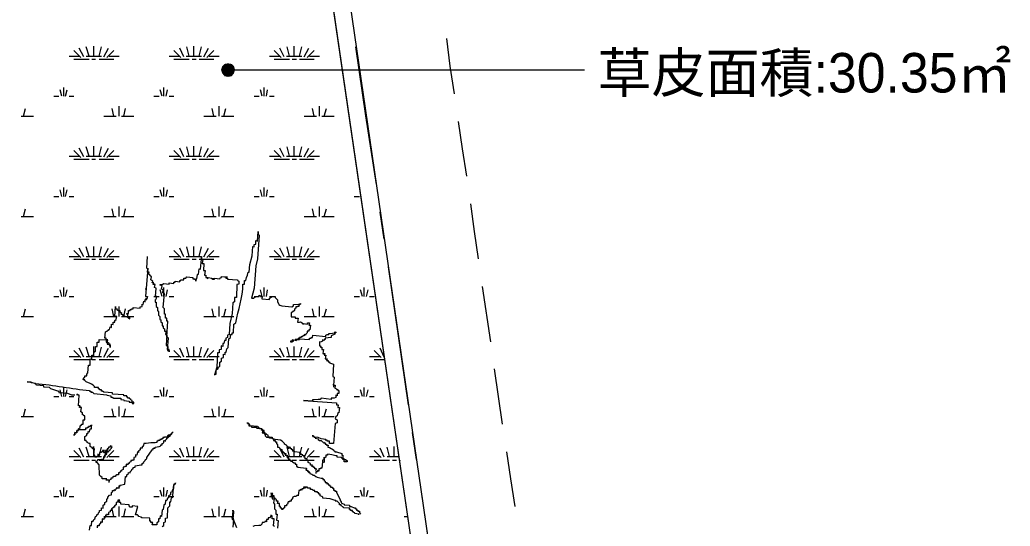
# Model space of a CAD drawing. Header units: millimetres. Extents: x -15161 to 10473752, y -72817 to 33960.
# Drawn here: x 1970 to 2682, y 486 to 850 of the extents above; entities that cross this region are included whole.
import ezdxf

# ---------------------------------------------------------------- set-up
doc = ezdxf.new("R2010")
doc.units = ezdxf.units.MM
for name, color, linetype in [('PDF_單色填滿', 7, 'Continuous'), ('PDF_幾何圖形', 7, 'Continuous'), ('PDF_文字', 7, 'Continuous')]:
    doc.layers.add(name, color=color, linetype=linetype)
doc.styles.add('PDF PMingLiU', font='PMingLiU.ttf')

# ---------------------------------------------------------------- blocks, each defined once
blk = doc.blocks.new('建築底圖')
at = {"layer": 'PDF_單色填滿', "lineweight": 9}
for points in [[(2117.03, 818.7), (2115.34, 817.01), (2119.57, 814.46)], [(2119.57, 819.12), (2117.03, 818.7), (2119.57, 814.46)], [(2122.11, 818.7), (2119.57, 819.12), (2119.57, 814.46)], [(2123.81, 817.01), (2122.11, 818.7), (2119.57, 814.46)], [(2115.34, 817.01), (2114.49, 814.46), (2119.57, 814.46)], [(2114.49, 814.46), (2115.34, 811.92), (2119.57, 814.46)], [(2115.34, 811.92), (2117.03, 809.81), (2119.57, 814.46)], [(2117.03, 809.81), (2119.57, 809.38), (2119.57, 814.46)], [(2124.65, 814.46), (2123.81, 817.01), (2119.57, 814.46)], [(2119.57, 809.38), (2122.11, 809.81), (2119.57, 814.46)], [(2122.11, 809.81), (2123.81, 811.92), (2119.57, 814.46)], [(2123.81, 811.92), (2124.65, 814.46), (2119.57, 814.46)]]:
    blk.add_solid(points, dxfattribs=at)
at = {"layer": 'PDF_幾何圖形', "lineweight": 0}
for points in [[(1281.66, -313.48), (1929.47, -230.07), (2285.97, 239.48), (1854.1, 3189.75), (1656.37, 3160.54), (1578.04, 3697.84), (1589.9, 3697.84), (1666.53, 3174.51), (1864.26, 3203.3), (2093.32, 1643.06), (2298.25, 236.52), (1935.82, -241.5), (1283.35, -325.76)], [(2282.16, 797.11), (2279.2, 817.01), (2276.66, 836.91)], [(2013.72, 823.36), (2008.64, 828.44)], [(2015.84, 823.78), (2012.45, 830.13)], [(2019.65, 824.2), (2017.53, 830.98)], [(2023.04, 824.2), (2023.04, 831.4)], [(2026.85, 824.2), (2028.54, 830.98)], [(2030.24, 823.78), (2033.62, 830.13)], [(2032.35, 823.36), (2037.43, 828.44)], [(2085.7, 823.36), (2080.62, 828.44)], [(2087.82, 823.78), (2084.85, 830.13)], [(2091.63, 824.2), (2089.94, 830.98)], [(2095.02, 824.2), (2095.02, 831.4)], [(2098.83, 824.2), (2100.52, 830.98)], [(2102.21, 823.78), (2105.6, 830.13)], [(2104.33, 823.36), (2109.41, 828.44)], [(2157.68, 823.36), (2152.6, 828.44)], [(2159.8, 823.78), (2156.83, 830.13)], [(2163.61, 824.2), (2161.91, 830.98)], [(2167, 824.2), (2167, 831.4)], [(2170.81, 824.2), (2172.5, 830.98)], [(2174.19, 823.78), (2177.58, 830.13)], [(2176.31, 823.36), (2181.39, 828.44)], [(2226.27, 731.9), (2218.65, 781.44), (2211.45, 830.98)], [(2005.26, 824.2), (2012.45, 824.2)], [(2008.64, 822.09), (2019.65, 822.09)], [(2017.53, 824.2), (2028.54, 824.2)], [(2021.77, 822.09), (2024.31, 822.09)], [(2026.85, 822.09), (2037.43, 822.09)], [(2034.05, 824.2), (2041.24, 824.2)], [(2077.23, 824.2), (2084.43, 824.2)], [(2080.62, 822.09), (2091.63, 822.09)], [(2089.51, 824.2), (2100.52, 824.2)], [(2093.75, 822.09), (2096.71, 822.09)], [(2098.83, 822.09), (2109.41, 822.09)], [(2106.02, 824.2), (2113.22, 824.2)], [(2149.21, 824.2), (2156.41, 824.2)], [(2152.6, 822.09), (2163.61, 822.09)], [(2161.49, 824.2), (2172.5, 824.2)], [(2165.72, 822.09), (2168.69, 822.09)], [(2170.81, 822.09), (2181.39, 822.09)], [(2178, 824.2), (2185.2, 824.2)], [(2000.17, 795.41), (1998.9, 800.07)], [(2001.44, 795.41), (2001.44, 801.76)], [(2002.71, 795.41), (2003.98, 800.07)], [(2072.15, 795.41), (2070.88, 800.07)], [(2073.42, 795.41), (2073.42, 801.76)], [(2075.12, 795.41), (2075.96, 800.07)], [(2144.13, 795.41), (2142.86, 800.07)], [(2145.4, 795.41), (2145.4, 801.76)], [(2147.1, 795.41), (2147.94, 800.07)], [(1994.25, 795.41), (1998.06, 795.41)], [(2005.26, 795.41), (2008.64, 795.41)], [(2066.22, 795.41), (2070.04, 795.41)], [(2077.23, 795.41), (2080.62, 795.41)], [(2138.2, 795.41), (2142.01, 795.41)], [(2149.21, 795.41), (2152.6, 795.41)], [(1972.65, 781.02), (1973.92, 786.52)], [(2037.43, 781.02), (2036.16, 786.52)], [(2041.24, 781.02), (2041.24, 788.21)], [(2044.63, 781.02), (2045.9, 786.52)], [(2109.41, 781.02), (2108.14, 786.52)], [(2113.22, 781.02), (2113.22, 788.21)], [(2116.61, 781.02), (2117.88, 786.52)], [(2181.39, 781.02), (2180.12, 786.52)], [(2185.2, 781.02), (2185.2, 788.21)], [(2188.59, 781.02), (2190.28, 786.52)], [(1970.96, 781.02), (1979.85, 781.02)], [(2030.24, 781.02), (2039.13, 781.02)], [(2042.94, 781.02), (2051.83, 781.02)], [(2102.21, 781.02), (2111.11, 781.02)], [(2114.92, 781.02), (2123.81, 781.02)], [(2174.19, 781.02), (2183.08, 781.02)], [(2186.89, 781.02), (2195.79, 781.02)], [(2291.05, 737.83), (2288.09, 757.73), (2285.12, 777.21)], [(2013.72, 751.38), (2008.64, 756.46)], [(2015.84, 751.8), (2012.45, 758.15)], [(2019.65, 752.22), (2017.53, 759)], [(2023.04, 752.22), (2023.04, 759.42)], [(2026.85, 752.22), (2028.54, 759)], [(2030.24, 751.8), (2033.62, 758.15)], [(2032.35, 751.38), (2037.43, 756.46)], [(2085.7, 751.38), (2080.62, 756.46)], [(2087.82, 751.8), (2084.85, 758.15)], [(2091.63, 752.22), (2089.94, 759)], [(2095.02, 752.22), (2095.02, 759.42)], [(2098.83, 752.22), (2100.52, 759)], [(2102.21, 751.8), (2105.6, 758.15)], [(2104.33, 751.38), (2109.41, 756.46)], [(2157.68, 751.38), (2152.6, 756.46)], [(2159.8, 751.8), (2156.83, 758.15)], [(2163.61, 752.22), (2161.91, 759)], [(2167, 752.22), (2167, 759.42)], [(2170.81, 752.22), (2172.5, 759)], [(2174.19, 751.8), (2177.58, 758.15)], [(2176.31, 751.38), (2181.39, 756.46)], [(2005.26, 752.22), (2012.45, 752.22)], [(2008.64, 750.11), (2019.65, 750.11)], [(2017.53, 752.22), (2028.54, 752.22)], [(2021.77, 750.11), (2024.31, 750.11)], [(2026.85, 750.11), (2037.43, 750.11)], [(2034.05, 752.22), (2041.24, 752.22)], [(2077.23, 752.22), (2084.43, 752.22)], [(2080.62, 750.11), (2091.63, 750.11)], [(2089.51, 752.22), (2100.52, 752.22)], [(2093.75, 750.11), (2096.71, 750.11)], [(2098.83, 750.11), (2109.41, 750.11)], [(2106.02, 752.22), (2113.22, 752.22)], [(2149.21, 752.22), (2156.41, 752.22)], [(2152.6, 750.11), (2163.61, 750.11)], [(2161.49, 752.22), (2172.5, 752.22)], [(2165.72, 750.11), (2168.69, 750.11)], [(2170.81, 750.11), (2181.39, 750.11)], [(2178, 752.22), (2185.2, 752.22)], [(2000.17, 723.43), (1998.9, 728.09)], [(2001.44, 723.43), (2001.44, 729.78)], [(2002.71, 723.43), (2003.98, 728.09)], [(2072.15, 723.43), (2070.88, 728.09)], [(2073.42, 723.43), (2073.42, 729.78)], [(2075.12, 723.43), (2075.96, 728.09)], [(2144.13, 723.43), (2142.86, 728.09)], [(2145.4, 723.43), (2145.4, 729.78)], [(2147.1, 723.43), (2147.94, 728.09)], [(1994.25, 723.43), (1998.06, 723.43)], [(2005.26, 723.43), (2008.64, 723.43)], [(2066.22, 723.43), (2070.04, 723.43)], [(2077.23, 723.43), (2080.62, 723.43)], [(2138.2, 723.43), (2142.01, 723.43)], [(2149.21, 723.43), (2152.6, 723.43)], [(2210.18, 723.43), (2213.99, 723.43)], [(1972.65, 709.04), (1973.92, 714.54)], [(2037.43, 709.04), (2036.16, 714.54)], [(2041.24, 709.04), (2041.24, 716.24)], [(2044.63, 709.04), (2045.9, 714.54)], [(2109.41, 709.04), (2108.14, 714.54)], [(2113.22, 709.04), (2113.22, 716.24)], [(2116.61, 709.04), (2117.88, 714.54)], [(2181.39, 709.04), (2180.12, 714.54)], [(2185.2, 709.04), (2185.2, 716.24)], [(2188.59, 709.04), (2190.28, 714.54)], [(2231.78, 692.53), (2228.81, 712)], [(2299.52, 678.55), (2296.56, 698.03), (2294.02, 717.93)], [(1970.96, 709.04), (1979.85, 709.04)], [(2030.24, 709.04), (2039.13, 709.04)], [(2042.94, 709.04), (2051.83, 709.04)], [(2102.21, 709.04), (2111.11, 709.04)], [(2114.92, 709.04), (2123.81, 709.04)], [(2174.19, 709.04), (2183.08, 709.04)], [(2186.89, 709.04), (2195.79, 709.04)], [(2013.72, 679.4), (2008.64, 684.48)], [(2015.84, 679.82), (2012.45, 686.17)], [(2019.65, 680.25), (2017.53, 687.02)], [(2023.04, 680.25), (2023.04, 687.44)], [(2026.85, 680.25), (2028.54, 687.02)], [(2030.24, 679.82), (2033.62, 686.17)], [(2032.35, 679.4), (2037.43, 684.48)], [(2085.7, 679.4), (2080.62, 684.48)], [(2087.82, 679.82), (2084.85, 686.17)], [(2091.63, 680.25), (2089.94, 687.02)], [(2095.02, 680.25), (2095.02, 687.44)], [(2098.83, 680.25), (2100.52, 687.02)], [(2102.21, 679.82), (2105.6, 686.17)], [(2104.33, 679.4), (2109.41, 684.48)], [(2157.68, 679.4), (2152.6, 684.48)], [(2159.8, 679.82), (2156.83, 686.17)], [(2163.61, 680.25), (2161.91, 687.02)], [(2167, 680.25), (2167, 687.44)], [(2170.81, 680.25), (2172.5, 687.02)], [(2174.19, 679.82), (2177.58, 686.17)], [(2176.31, 679.4), (2181.39, 684.48)], [(2005.26, 680.25), (2012.45, 680.25)], [(2008.64, 678.13), (2019.65, 678.13)], [(2017.53, 680.25), (2028.54, 680.25)], [(2021.77, 678.13), (2024.31, 678.13)], [(2026.85, 678.13), (2037.43, 678.13)], [(2034.05, 680.25), (2041.24, 680.25)], [(2077.23, 680.25), (2084.43, 680.25)], [(2080.62, 678.13), (2091.63, 678.13)], [(2089.51, 680.25), (2100.52, 680.25)], [(2093.75, 678.13), (2096.71, 678.13)], [(2098.83, 678.13), (2109.41, 678.13)], [(2106.02, 680.25), (2113.22, 680.25)], [(2149.21, 680.25), (2156.41, 680.25)], [(2152.6, 678.13), (2163.61, 678.13)], [(2161.49, 680.25), (2172.5, 680.25)], [(2165.72, 678.13), (2168.69, 678.13)], [(2170.81, 678.13), (2181.39, 678.13)], [(2178, 680.25), (2185.2, 680.25)], [(2221.19, 680.25), (2221.61, 680.25)], [(2249.14, 573.55), (2234.74, 672.63)], [(2000.17, 651.45), (1998.9, 656.11)], [(2001.44, 651.45), (2001.44, 657.81)], [(2002.71, 651.45), (2003.98, 656.11)], [(2072.15, 651.45), (2070.88, 656.11)], [(2073.42, 651.45), (2073.42, 657.81)], [(2075.12, 651.45), (2075.96, 656.11)], [(2144.13, 651.45), (2142.86, 656.11)], [(2145.4, 651.45), (2145.4, 657.81)], [(2147.1, 651.45), (2147.94, 656.11)], [(2216.11, 651.45), (2214.84, 656.11)], [(2217.38, 651.45), (2217.38, 657.81)], [(2219.07, 651.45), (2220.34, 656.11)], [(2308.41, 618.85), (2302.48, 658.65)], [(1994.25, 651.45), (1998.06, 651.45)], [(2005.26, 651.45), (2008.64, 651.45)], [(2066.22, 651.45), (2070.04, 651.45)], [(2077.23, 651.45), (2080.62, 651.45)], [(2138.2, 651.45), (2142.01, 651.45)], [(2149.21, 651.45), (2152.6, 651.45)], [(2210.18, 651.45), (2213.99, 651.45)], [(2221.19, 651.45), (2224.58, 651.45)], [(1972.65, 637.06), (1973.92, 642.56)], [(2037.43, 637.06), (2036.16, 642.56)], [(2041.24, 637.06), (2041.24, 644.26)], [(2044.63, 637.06), (2045.9, 642.56)], [(2109.41, 637.06), (2108.14, 642.56)], [(2113.22, 637.06), (2113.22, 644.26)], [(2116.61, 637.06), (2117.88, 642.56)], [(2181.39, 637.06), (2180.12, 642.56)], [(2185.2, 637.06), (2185.2, 644.26)], [(2188.59, 637.06), (2190.28, 642.56)], [(1970.96, 637.06), (1979.85, 637.06)], [(2030.24, 637.06), (2039.13, 637.06)], [(2042.94, 637.06), (2051.83, 637.06)], [(2102.21, 637.06), (2111.11, 637.06)], [(2114.92, 637.06), (2123.81, 637.06)], [(2174.19, 637.06), (2183.08, 637.06)], [(2186.89, 637.06), (2195.79, 637.06)], [(2013.72, 607.42), (2008.64, 612.5)], [(2015.84, 607.84), (2012.45, 614.2)], [(2019.65, 608.27), (2017.53, 615.04)], [(2023.04, 608.27), (2023.04, 615.47)], [(2026.85, 608.27), (2028.54, 615.04)], [(2030.24, 607.84), (2033.62, 614.2)], [(2032.35, 607.42), (2037.43, 612.5)], [(2085.7, 607.42), (2080.62, 612.5)], [(2087.82, 607.84), (2084.85, 614.2)], [(2091.63, 608.27), (2089.94, 615.04)], [(2095.02, 608.27), (2095.02, 615.47)], [(2098.83, 608.27), (2100.52, 615.04)], [(2102.21, 607.84), (2105.6, 614.2)], [(2104.33, 607.42), (2109.41, 612.5)], [(2157.68, 607.42), (2152.6, 612.5)], [(2159.8, 607.84), (2156.83, 614.2)], [(2163.61, 608.27), (2161.91, 615.04)], [(2167, 608.27), (2167, 615.47)], [(2170.81, 608.27), (2172.5, 615.04)], [(2174.19, 607.84), (2177.58, 614.2)], [(2176.31, 607.42), (2181.39, 612.5)], [(2229.66, 607.42), (2224.58, 612.5)], [(2231.78, 607.84), (2228.81, 614.2)], [(2005.26, 608.27), (2012.45, 608.27)], [(2008.64, 606.15), (2019.65, 606.15)], [(2017.53, 608.27), (2028.54, 608.27)], [(2021.77, 606.15), (2024.31, 606.15)], [(2026.85, 606.15), (2037.43, 606.15)], [(2034.05, 608.27), (2041.24, 608.27)], [(2077.23, 608.27), (2084.43, 608.27)], [(2080.62, 606.15), (2091.63, 606.15)], [(2089.51, 608.27), (2100.52, 608.27)], [(2093.75, 606.15), (2096.71, 606.15)], [(2098.83, 606.15), (2109.41, 606.15)], [(2106.02, 608.27), (2113.22, 608.27)], [(2149.21, 608.27), (2156.41, 608.27)], [(2152.6, 606.15), (2163.61, 606.15)], [(2161.49, 608.27), (2172.5, 608.27)], [(2165.72, 606.15), (2168.69, 606.15)], [(2170.81, 606.15), (2181.39, 606.15)], [(2178, 608.27), (2185.2, 608.27)], [(2221.19, 608.27), (2228.39, 608.27)], [(2224.58, 606.15), (2232.2, 606.15)], [(2316.88, 559.58), (2310.95, 599.38)], [(2000.17, 579.48), (1998.9, 584.13)], [(2001.44, 579.48), (2001.44, 585.83)], [(2002.71, 579.48), (2003.98, 584.13)], [(2072.15, 579.48), (2070.88, 584.13)], [(2073.42, 579.48), (2073.42, 585.83)], [(2075.12, 579.48), (2075.96, 584.13)], [(2144.13, 579.48), (2142.86, 584.13)], [(2145.4, 579.48), (2145.4, 585.83)], [(2147.1, 579.48), (2147.94, 584.13)], [(2216.11, 579.48), (2214.84, 584.13)], [(2217.38, 579.48), (2217.38, 585.83)], [(2219.07, 579.48), (2220.34, 584.13)], [(1994.25, 579.48), (1998.06, 579.48)], [(2005.26, 579.48), (2008.64, 579.48)], [(2066.22, 579.48), (2070.04, 579.48)], [(2077.23, 579.48), (2080.62, 579.48)], [(2138.2, 579.48), (2142.01, 579.48)], [(2149.21, 579.48), (2152.6, 579.48)], [(2210.18, 579.48), (2213.99, 579.48)], [(2221.19, 579.48), (2224.58, 579.48)], [(1972.65, 565.08), (1973.92, 570.58)], [(2037.43, 565.08), (2036.16, 570.58)], [(2041.24, 565.08), (2041.24, 572.28)], [(2044.63, 565.08), (2045.9, 570.58)], [(2109.41, 565.08), (2108.14, 570.58)], [(2113.22, 565.08), (2113.22, 572.28)], [(2116.61, 565.08), (2117.88, 570.58)], [(2181.39, 565.08), (2180.12, 570.58)], [(2185.2, 565.08), (2185.2, 572.28)], [(2188.59, 565.08), (2190.28, 570.58)], [(1970.96, 565.08), (1979.85, 565.08)], [(2030.24, 565.08), (2039.13, 565.08)], [(2042.94, 565.08), (2051.83, 565.08)], [(2102.21, 565.08), (2111.11, 565.08)], [(2114.92, 565.08), (2123.81, 565.08)], [(2174.19, 565.08), (2183.08, 565.08)], [(2186.89, 565.08), (2195.79, 565.08)], [(2255.06, 534.17), (2252.1, 553.65)], [(2015.84, 535.87), (2012.45, 542.22)], [(2019.65, 536.29), (2017.53, 543.06)], [(2023.04, 536.29), (2023.04, 543.49)], [(2026.85, 536.29), (2028.54, 543.06)], [(2030.24, 535.87), (2033.62, 542.22)], [(2087.82, 535.87), (2084.85, 542.22)], [(2091.63, 536.29), (2089.94, 543.06)], [(2095.02, 536.29), (2095.02, 543.49)], [(2098.83, 536.29), (2100.52, 543.06)], [(2102.21, 535.87), (2105.6, 542.22)], [(2159.8, 535.87), (2156.83, 542.22)], [(2163.61, 536.29), (2161.91, 543.06)], [(2167, 536.29), (2167, 543.49)], [(2170.81, 536.29), (2172.5, 543.06)], [(2174.19, 535.87), (2177.58, 542.22)], [(2231.78, 535.87), (2228.81, 542.22)], [(2235.59, 536.29), (2233.89, 543.06)], [(2238.97, 536.29), (2238.97, 543.49)], [(2005.26, 536.29), (2012.45, 536.29)], [(2013.72, 535.44), (2008.64, 540.52)], [(2017.53, 536.29), (2028.54, 536.29)], [(2032.35, 535.44), (2037.43, 540.52)], [(2034.05, 536.29), (2041.24, 536.29)], [(2077.23, 536.29), (2084.43, 536.29)], [(2085.7, 535.44), (2080.62, 540.52)], [(2089.51, 536.29), (2100.52, 536.29)], [(2104.33, 535.44), (2109.41, 540.52)], [(2106.02, 536.29), (2113.22, 536.29)], [(2149.21, 536.29), (2156.41, 536.29)], [(2157.68, 535.44), (2152.6, 540.52)], [(2161.49, 536.29), (2172.5, 536.29)], [(2176.31, 535.44), (2181.39, 540.52)], [(2178, 536.29), (2185.2, 536.29)], [(2221.19, 536.29), (2228.39, 536.29)], [(2229.66, 535.44), (2224.58, 540.52)], [(2233.89, 536.29), (2242.36, 536.29)], [(2325.77, 500.3), (2322.81, 520.2), (2319.84, 539.68)], [(2008.64, 533.75), (2019.65, 533.75)], [(2021.77, 533.75), (2024.31, 533.75)], [(2026.85, 533.75), (2037.43, 533.75)], [(2080.62, 533.75), (2091.63, 533.75)], [(2093.75, 533.75), (2096.71, 533.75)], [(2098.83, 533.75), (2109.41, 533.75)], [(2152.6, 533.75), (2163.61, 533.75)], [(2165.72, 533.75), (2168.69, 533.75)], [(2170.81, 533.75), (2181.39, 533.75)], [(2224.58, 533.75), (2235.59, 533.75)], [(2237.7, 533.75), (2240.67, 533.75)], [(2242.78, 533.75), (2243.21, 533.33)], [(2001.44, 507.5), (2001.44, 513.85)], [(2073.42, 507.5), (2073.42, 513.85)], [(2145.4, 507.5), (2145.4, 513.85)], [(2217.38, 507.5), (2217.38, 513.85)], [(2272.42, 415.2), (2258.03, 514.27)], [(1994.25, 507.5), (1998.06, 507.5)], [(2000.17, 507.5), (1998.9, 512.16)], [(2002.71, 507.5), (2003.98, 512.16)], [(2005.26, 507.5), (2008.64, 507.5)], [(2066.22, 507.5), (2070.04, 507.5)], [(2072.15, 507.5), (2070.88, 512.16)], [(2075.12, 507.5), (2075.96, 512.16)], [(2077.23, 507.5), (2080.62, 507.5)], [(2138.2, 507.5), (2142.01, 507.5)], [(2144.13, 507.5), (2142.86, 512.16)], [(2147.1, 507.5), (2147.94, 512.16)], [(2149.21, 507.5), (2152.6, 507.5)], [(2210.18, 507.5), (2213.99, 507.5)], [(2216.11, 507.5), (2214.84, 512.16)], [(2219.07, 507.5), (2220.34, 512.16)], [(2221.19, 507.5), (2224.58, 507.5)], [(1972.65, 493.1), (1973.92, 498.61)], [(2037.43, 493.1), (2036.16, 498.61)], [(2041.24, 493.1), (2041.24, 500.3)], [(2044.63, 493.1), (2045.9, 498.61)], [(2109.41, 493.1), (2108.14, 498.61)], [(2113.22, 493.1), (2113.22, 500.3)], [(2116.61, 493.1), (2117.88, 498.61)], [(2181.39, 493.1), (2180.12, 498.61)], [(2185.2, 493.1), (2185.2, 500.3)], [(2188.59, 493.1), (2190.28, 498.61)], [(1970.96, 493.1), (1979.85, 493.1)], [(2030.24, 493.1), (2039.13, 493.1)], [(2042.94, 493.1), (2051.83, 493.1)], [(2102.21, 493.1), (2111.11, 493.1)], [(2114.92, 493.1), (2123.81, 493.1)], [(2174.19, 493.1), (2183.08, 493.1)], [(2186.89, 493.1), (2195.79, 493.1)], [(2246.17, 493.1), (2248.71, 493.1)]]:
    blk.add_lwpolyline(points, dxfattribs=at)
blk.add_lwpolyline([(1992.55, 2247.68), (1955.29, 2247.68), (1955.29, 447.37), (2255.49, 447.37)], close=True, dxfattribs=at)
at = {"layer": 'PDF_幾何圖形', "lineweight": 13}
for points in [[(2226.27, 731.9), (2218.65, 781.44), (2211.45, 830.98)], [(2231.78, 692.53), (2228.81, 712)], [(2130.16, 660.35), (2131.43, 660.35), (2131.43, 662.89), (2132.28, 662.89), (2132.7, 665), (2133.55, 666.7), (2133.97, 668.81), (2134.82, 668.81), (2135.24, 674.32), (2136.93, 680.67), (2137.36, 687.44), (2138.2, 687.02), (2138.2, 688.71), (2139.47, 689.14), (2139.47, 691.68), (2140.74, 691.25), (2141.17, 698.03), (2141.17, 696.34), (2142.01, 695.49), (2140.74, 678.55), (2139.47, 673.47), (2138.2, 657.38), (2136.51, 650.18), (2137.78, 650.18), (2139.05, 651.03), (2139.05, 651.45), (2142.01, 651.45), (2142.01, 652.3), (2142.86, 651.88), (2142.86, 651.45), (2144.13, 651.45), (2143.71, 649.76), (2149.21, 649.34), (2149.21, 650.18), (2151.33, 651.45), (2153.45, 651.45), (2153.45, 650.61), (2155.14, 648.91), (2155.14, 647.64), (2155.99, 645.95), (2155.99, 645.53), (2156.83, 645.1), (2158.1, 644.68), (2165.3, 643.83), (2166.57, 644.68), (2166.57, 645.53), (2170.38, 645.95), (2171.65, 646.37), (2171.65, 645.95), (2170.38, 645.1), (2170.38, 644.26), (2169.54, 644.26), (2169.54, 643.83), (2168.27, 643.83), (2168.27, 642.99), (2167.42, 642.56), (2167, 640.87), (2166.15, 640.87), (2166.15, 640.45), (2164.88, 639.6), (2164.88, 636.64), (2167.84, 636.64), (2167.84, 635.79), (2169.96, 635.79), (2169.54, 632.83), (2170.81, 632.83), (2171.65, 633.25), (2172.92, 632.4), (2172.92, 631.98), (2173.77, 631.98), (2176.73, 631.56), (2176.73, 632.4), (2178, 632.4), (2177.58, 630.71), (2178.85, 630.71), (2178.43, 627.32), (2177.58, 627.32), (2177.58, 626.47), (2176.31, 626.47), (2176.31, 625.2), (2175.46, 624.36), (2175.04, 623.51), (2174.19, 623.93), (2174.19, 623.09), (2173.35, 623.09), (2172.92, 622.24), (2172.08, 622.66), (2172.08, 621.82), (2170.81, 621.82), (2170.81, 620.97), (2178, 620.55), (2178, 621.39), (2179.27, 621.39), (2179.27, 621.82), (2180.12, 621.82), (2180.54, 623.51), (2189.86, 622.66), (2189.86, 623.51), (2190.71, 623.93), (2191.98, 623.93), (2191.98, 624.78), (2192.82, 624.78), (2196.21, 625.2), (2196.21, 624.36), (2193.67, 623.09), (2193.67, 621.82), (2189.44, 621.39), (2189.44, 620.55), (2188.59, 620.55), (2188.59, 619.7), (2187.32, 620.12), (2187.32, 619.28), (2186.05, 618.43), (2185.2, 618.85), (2185.2, 615.89), (2186.05, 615.89), (2186.05, 615.04), (2186.89, 615.04), (2186.89, 613.35), (2188.17, 613.35), (2187.74, 610.38), (2189.01, 610.38), (2188.59, 609.11), (2189.86, 609.11), (2189.44, 606.57), (2190.71, 606.57), (2190.28, 605.3), (2191.55, 605.3), (2191.55, 604.46), (2192.4, 604.46), (2192.4, 603.61), (2195.36, 602.76), (2194.94, 593.87), (2195.79, 593.45), (2195.36, 587.52), (2196.63, 587.52), (2196.21, 585.4), (2197.48, 584.98), (2197.48, 584.56), (2198.33, 584.56), (2198.33, 583.71), (2199.17, 583.71), (2199.17, 581.59), (2197.9, 581.59), (2197.9, 579.9), (2197.06, 580.32), (2197.06, 578.63), (2195.79, 578.21), (2193.67, 578.21), (2193.67, 577.36), (2186.47, 578.21), (2185.62, 577.36), (2184.35, 577.36), (2181.39, 576.94), (2180.12, 576.94), (2180.12, 576.09), (2173.77, 576.51), (2197.48, 574.82), (2197.48, 573.55), (2198.75, 573.55), (2198.33, 571.43), (2199.6, 571.43), (2199.17, 567.62), (2198.33, 567.62), (2197.9, 565.5), (2197.06, 565.08), (2196.63, 563.39), (2197.9, 562.54), (2197.9, 560.42), (2196.63, 560), (2195.36, 545.6), (2192.4, 545.6), (2192.4, 547.3), (2190.71, 547.3), (2190.71, 548.14), (2189.44, 548.14), (2189.86, 548.57), (2186.47, 548.99), (2184.35, 549.84), (2181.39, 550.26), (2181.39, 550.68), (2180.54, 550.68), (2181.39, 550.68), (2181.39, 550.26), (2182.66, 549.84), (2182.24, 549.41), (2184.35, 548.99), (2184.35, 548.57), (2185.2, 547.72), (2186.47, 547.72), (2187.32, 546.87), (2188.59, 546.45), (2188.17, 546.03), (2189.44, 546.03), (2189.44, 545.18), (2190.28, 545.18), (2190.28, 544.33), (2191.55, 544.33), (2191.13, 543.06), (2192.4, 542.64), (2195.36, 540.95), (2195.36, 540.52), (2196.21, 540.1), (2196.21, 539.68), (2197.48, 539.68), (2201.29, 538.41), (2201.29, 537.14), (2202.14, 537.14), (2202.14, 535.02), (2200.87, 535.02), (2201.29, 535.44), (2197.9, 535.87), (2197.9, 536.71), (2197.06, 536.71), (2194.09, 537.56), (2191.13, 537.98), (2190.71, 537.14), (2189.86, 537.14), (2189.86, 535.87), (2188.59, 535.02), (2188.59, 534.17), (2187.32, 533.75), (2187.32, 532.48), (2186.89, 527.82), (2186.05, 527.82), (2186.05, 527.4), (2184.78, 527.4), (2184.78, 525.7), (2183.93, 526.13), (2183.93, 525.28), (2182.66, 525.28), (2182.66, 524.01)], [(2067.92, 649.34), (2068.34, 651.45), (2067.5, 651.45), (2067.92, 657.38), (2066.65, 657.81), (2067.07, 659.92), (2065.8, 659.92), (2066.22, 661.19), (2064.95, 661.19), (2065.38, 662.46), (2064.11, 663.31), (2064.53, 665.43), (2063.68, 666.27), (2063.68, 666.7), (2062.41, 667.54), (2062.84, 668.81), (2061.57, 668.81), (2061.99, 670.93), (2061.14, 671.78), (2061.57, 680.25)], [(2067.07, 649.34), (2067.07, 647.22), (2067.92, 647.22), (2067.92, 644.26), (2068.77, 643.41), (2068.77, 641.29), (2069.61, 640.45), (2069.61, 637.91), (2070.46, 637.06), (2070.46, 634.94), (2071.31, 634.52), (2071.31, 633.25), (2072.15, 632.4), (2072.15, 630.28), (2073, 630.28), (2073, 628.59), (2073.85, 628.17), (2073.85, 626.47), (2075.12, 626.47), (2074.69, 624.36), (2075.54, 623.51), (2075.12, 616.31), (2076.39, 615.47), (2075.96, 612.5), (2077.23, 612.5), (2077.23, 611.66), (2077.23, 613.35), (2075.96, 613.35), (2076.81, 621.39), (2075.54, 622.24), (2076.39, 633.67), (2075.54, 633.67), (2075.54, 635.79), (2074.69, 635.79), (2074.69, 638.75), (2073.85, 638.75), (2073.85, 642.56), (2073, 643.41), (2073.85, 653.57), (2072.58, 654), (2073, 656.11), (2071.73, 656.54), (2072.15, 659.08), (2070.88, 659.5), (2070.88, 659.92), (2072.15, 659.92), (2073.42, 660.77), (2077.23, 660.35), (2077.23, 661.19), (2080.62, 660.77), (2080.62, 661.62), (2081.47, 661.62), (2081.47, 662.46), (2084.85, 662.04), (2084.85, 662.89), (2085.7, 662.89), (2085.7, 663.31), (2087.82, 663.31), (2087.82, 664.58), (2089.09, 664.58), (2089.94, 665.43), (2094.17, 665), (2094.17, 664.16), (2095.44, 664.16), (2096.29, 663.31), (2096.29, 662.46), (2096.29, 664.16), (2097.13, 664.16), (2097.56, 667.12), (2098.4, 667.54), (2098.83, 671.35), (2099.67, 670.93), (2100.52, 678.13), (2101.37, 678.13), (2100.94, 675.17), (2102.21, 675.17), (2101.79, 670.08), (2103.06, 670.08), (2102.64, 666.7), (2103.48, 666.7), (2103.48, 665), (2104.75, 665), (2104.75, 664.16), (2105.6, 665), (2107.72, 664.58), (2108.57, 663.73), (2109.84, 663.73), (2109.84, 664.58), (2113.65, 664.16), (2114.07, 665), (2114.92, 665), (2114.92, 665.85), (2118.3, 665.43), (2117.88, 664.58), (2119.15, 664.58), (2119.15, 663.73), (2126.35, 663.31), (2126.35, 662.89), (2127.2, 662.46), (2127.2, 660.35), (2125.92, 659.92), (2125.5, 650.61), (2124.23, 650.61), (2124.23, 647.64), (2122.96, 646.8), (2122.54, 639.18), (2120.84, 631.98), (2120.42, 623.93), (2119.15, 623.51), (2119.15, 621.82), (2117.88, 621.39), (2117.88, 619.7), (2117.03, 619.7), (2116.61, 617.58), (2115.76, 617.58), (2115.76, 615.47), (2114.49, 615.89), (2114.49, 613.35), (2113.22, 612.93), (2113.22, 610.81), (2111.95, 610.81), (2111.53, 600.65), (2109.84, 595.14), (2111.11, 595.57), (2111.11, 598.53), (2112.38, 599.38), (2112.38, 600.65), (2113.65, 601.07), (2113.65, 604.03), (2114.92, 604.88), (2114.92, 607), (2116.19, 607.42), (2116.19, 609.96), (2117.46, 609.54), (2117.46, 611.23), (2118.3, 611.23), (2118.73, 613.77), (2119.57, 614.62), (2120, 620.97), (2121.27, 621.82), (2121.27, 623.93), (2122.54, 623.93), (2122.54, 625.2), (2123.38, 625.2), (2123.81, 631.56), (2125.08, 632.4)], [(2061.99, 671.78), (2060.3, 651.45), (2061.57, 651.45), (2061.14, 649.76), (2060.3, 649.76)], [(2249.14, 573.55), (2234.74, 672.63)], [(2108.57, 664.58), (2108.57, 663.73), (2108.57, 664.58)], [(2117.03, 665.43), (2118.3, 665.43), (2119.15, 665.43)], [(2059.87, 656.96), (2060.72, 656.96)], [(2020.07, 583.71), (2020.07, 583.29), (2020.92, 583.29), (2020.92, 582.44), (2022.19, 582.44), (2023.04, 581.59), (2032.35, 580.75), (2032.35, 580.32), (2035.32, 579.9), (2035.32, 579.05), (2036.16, 579.05), (2037.43, 578.21), (2042.51, 578.21), (2042.51, 577.36), (2044.63, 576.94), (2044.63, 576.51), (2048.44, 576.09), (2048.44, 575.24), (2050.56, 575.24), (2050.56, 574.4), (2051.83, 574.4), (2051.83, 575.24), (2050.56, 575.24), (2050.56, 576.51), (2049.71, 576.94), (2049.71, 577.36), (2048.87, 577.78), (2048.87, 578.21), (2047.6, 578.21), (2047.6, 579.05), (2046.75, 579.05), (2046.75, 579.9), (2044.63, 579.9), (2044.63, 580.75), (2036.59, 581.17), (2036.59, 582.02), (2030.24, 582.44), (2029.39, 583.29), (2028.54, 583.29), (2028.54, 584.13), (2027.27, 584.13), (2027.27, 584.98), (2026.43, 584.98), (2026.43, 585.83), (2023.46, 585.83), (2023.46, 586.67), (2022.61, 587.52), (2021.34, 588.37), (2020.5, 588.79), (2017.53, 590.06), (2016.69, 590.91), (2016.69, 591.33), (2015.42, 591.33), (2015.84, 593.03), (2016.69, 593.03), (2016.69, 594.3), (2017.96, 594.3), (2017.96, 595.57), (2018.8, 596.41), (2019.23, 601.92), (2020.5, 601.92), (2020.5, 606.57), (2021.77, 606.15), (2021.77, 609.11), (2023.04, 609.11), (2023.04, 611.23), (2024.31, 612.08), (2024.31, 615.47), (2025.58, 615.47), (2025.58, 618.43), (2026.85, 618.43), (2026.85, 620.55), (2031.93, 620.12), (2031.93, 621.39), (2031.08, 621.39), (2031.51, 626.05), (2032.35, 626.47), (2033.62, 627.32), (2033.62, 627.74), (2034.47, 627.74), (2034.89, 629.44), (2035.74, 629.01), (2035.74, 631.56), (2037.01, 631.13), (2037.01, 632.83), (2038.28, 632.83), (2038.28, 634.1), (2039.13, 634.94), (2039.55, 637.06), (2038.28, 637.06), (2038.7, 644.26), (2038.7, 642.56), (2039.97, 642.56), (2039.55, 642.14), (2040.82, 641.29), (2041.67, 641.29), (2041.67, 640.45), (2042.94, 639.6), (2042.51, 638.75), (2043.78, 638.75), (2043.78, 637.91), (2044.63, 637.91), (2044.63, 637.48), (2046.75, 637.06), (2048.87, 635.37), (2048.87, 636.21), (2047.6, 636.21), (2047.6, 638.33), (2046.75, 638.75), (2046.75, 639.18), (2048.02, 639.18), (2048.02, 641.29), (2049.29, 641.29), (2049.29, 642.14), (2050.14, 642.14), (2050.14, 642.56), (2051.41, 642.56), (2051.41, 643.41), (2056.49, 642.99), (2056.49, 643.83), (2057.76, 644.26), (2057.76, 645.95), (2058.6, 645.53), (2059.03, 648.07), (2059.87, 647.64), (2059.87, 649.34), (2061.14, 649.34), (2061.14, 649.76)], [(2173.77, 631.13), (2173.77, 631.98), (2173.77, 631.13)], [(1975.19, 590.06), (1978.16, 589.64), (1975.19, 590.06)], [(2009.49, 580.32), (2007.37, 580.32), (2004.41, 581.59), (1998.06, 582.02), (1998.48, 582.44), (1997.21, 583.29), (1992.13, 584.98), (1991.28, 585.83), (1987.05, 586.25), (1987.05, 587.1), (1981.97, 587.52), (1981.97, 587.94), (1981.12, 588.37), (1981.12, 588.79)], [(2195.36, 588.37), (2195.36, 587.52), (2195.36, 588.37)], [(2195.36, 587.52), (2195.36, 586.25)], [(2213.57, 494.37), (2213.57, 494.8), (2210.61, 495.22), (2210.61, 495.64), (2209.76, 496.07), (2209.76, 496.49), (2208.91, 496.49), (2208.91, 497.34), (2207.64, 497.34), (2207.64, 498.18), (2206.79, 498.18), (2206.79, 499.03), (2202.56, 499.45), (2202.56, 499.88), (2200.87, 500.72), (2200.87, 501.57), (2199.6, 501.57), (2199.6, 502.42), (2197.9, 504.11), (2196.63, 504.11), (2197.06, 504.53), (2195.79, 504.96), (2192.82, 505.8), (2187.74, 506.23), (2187.74, 507.07), (2186.89, 507.5), (2185.62, 507.92), (2185.62, 509.19), (2184.78, 509.19), (2184.78, 510.04), (2183.93, 510.04), (2183.93, 510.89), (2181.81, 510.89), (2181.81, 511.73), (2180.97, 511.73), (2179.7, 512.58), (2178.85, 512.58), (2178.85, 513.43), (2176.73, 513.43), (2176.73, 514.27), (2175.89, 514.27), (2174.62, 513.43), (2173.77, 513.85), (2173.77, 513), (2172.5, 513), (2172.5, 512.16), (2171.65, 512.58), (2171.23, 511.73), (2170.38, 511.73), (2169.96, 507.92), (2169.11, 508.34), (2168.27, 507.5), (2167, 507.5), (2166.15, 507.07), (2165.72, 505.38), (2164.88, 505.38), (2164.88, 504.11), (2163.61, 504.11), (2163.61, 503.69), (2162.76, 503.69), (2162.34, 501.99), (2161.49, 501.57), (2161.49, 500.72), (2160.22, 500.72), (2160.22, 499.45), (2158.95, 498.61), (2158.95, 498.18), (2158.1, 498.18), (2158.1, 499.03), (2157.26, 499.03), (2157.26, 500.3), (2156.41, 500.3), (2156.41, 502.42), (2155.14, 502.42), (2155.56, 504.11), (2154.29, 504.11), (2154.29, 505.38), (2153.45, 505.8), (2153.45, 506.23), (2152.6, 506.65), (2152.6, 507.92), (2151.33, 507.92), (2151.75, 509.61), (2150.48, 509.61), (2150.48, 510.04), (2150.48, 507.5), (2151.33, 507.07), (2151.33, 505.8), (2152.6, 505.8), (2152.18, 502.84), (2153.02, 501.99), (2153.02, 498.61), (2153.87, 497.76), (2153.87, 494.8), (2154.72, 494.8), (2154.29, 490.56), (2155.56, 490.14), (2155.14, 484.63)], [(2153.02, 485.9), (2152.18, 486.33), (2152.6, 491.41), (2151.33, 491.41), (2151.33, 493.53), (2150.48, 493.53), (2149.21, 492.26), (2148.37, 492.26), (2148.37, 490.99), (2147.1, 490.99), (2147.1, 489.29), (2146.25, 489.71), (2145.82, 488.87), (2144.13, 488.87), (2143.71, 487.6), (2142.86, 486.75), (2141.59, 486.75), (2138.63, 486.33), (2137.36, 485.9)], [(2125.92, 485.06), (2123.38, 490.99), (2122.96, 485.48)], [(2072.15, 485.9), (2073.42, 486.75), (2073.42, 488.87), (2074.69, 489.29), (2074.69, 491.83), (2075.96, 492.26), (2076.39, 499.45), (2077.66, 500.72), (2077.66, 503.69), (2078.5, 503.69), (2078.93, 506.65), (2079.77, 507.07), (2080.2, 512.16), (2079.35, 512.16), (2079.35, 510.89), (2078.08, 510.46), (2078.08, 508.77), (2076.81, 507.92), (2076.81, 506.65), (2075.96, 506.23), (2075.54, 504.53), (2074.69, 504.53), (2074.27, 501.99), (2073.42, 501.15), (2073, 498.18), (2072.15, 497.76), (2071.73, 493.1), (2070.88, 493.53), (2070.46, 491.41), (2069.61, 491.41), (2069.61, 489.29), (2068.34, 488.44), (2068.34, 487.17), (2064.95, 487.17), (2065.38, 488.87), (2064.11, 488.87), (2064.11, 489.71), (2063.26, 489.71), (2063.26, 491.83), (2057.33, 492.26), (2057.33, 492.68), (2055.22, 493.1), (2055.22, 493.53), (2054.37, 493.95), (2054.37, 494.37), (2053.1, 494.37), (2054.79, 500.3), (2050.56, 500.72), (2050.56, 499.88), (2049.29, 499.88), (2048.44, 500.72), (2048.44, 501.57), (2042.51, 501.99), (2042.51, 503.26), (2041.24, 503.26), (2041.24, 504.11), (2041.67, 504.96), (2040.4, 504.96), (2040.4, 503.69), (2039.13, 502.84), (2039.13, 501.57), (2037.86, 500.72), (2037.86, 499.88), (2037.01, 499.88), (2037.01, 499.45), (2035.74, 498.61), (2035.74, 497.34), (2034.89, 497.34), (2034.89, 496.49), (2033.62, 496.07), (2033.62, 494.37), (2032.35, 494.8), (2032.35, 493.95), (2031.51, 493.95), (2031.08, 491.83), (2030.24, 491.83), (2030.24, 490.99), (2028.97, 491.41), (2028.97, 488.87), (2028.12, 489.29), (2027.7, 487.6), (2026.85, 487.6), (2026.85, 486.33), (2025.58, 486.33), (2025.58, 485.06)], [(2020.07, 483.36), (2020.5, 486.75), (2021.34, 486.75), (2021.77, 489.71), (2022.61, 489.71), (2023.04, 490.99), (2023.88, 491.41), (2024.31, 493.1), (2025.15, 493.53), (2025.15, 494.37), (2026.43, 495.22), (2026.43, 495.64), (2027.27, 496.49), (2027.27, 497.34), (2028.54, 497.76), (2028.54, 499.45), (2029.81, 499.03), (2029.81, 501.15), (2031.08, 501.99), (2031.08, 503.26), (2032.35, 504.11), (2032.35, 505.38), (2033.2, 506.23), (2033.2, 507.07), (2034.47, 508.34), (2035.74, 508.77), (2035.74, 510.46), (2036.59, 510.89), (2036.59, 511.73), (2037.86, 511.73), (2037.86, 512.58), (2038.7, 512.16), (2039.13, 513), (2039.97, 513.85), (2041.24, 513.43), (2041.24, 515.12), (2042.09, 515.54), (2045.48, 516.39), (2045.9, 521.89), (2046.75, 521.89), (2046.75, 523.16), (2048.02, 524.01), (2048.02, 524.86), (2049.29, 524.43), (2049.29, 525.28), (2050.14, 526.13), (2050.56, 527.4), (2051.41, 527.4), (2051.41, 528.24), (2052.68, 528.67), (2052.68, 529.51), (2055.64, 529.94), (2056.91, 530.36), (2057.76, 530.36), (2057.76, 531.21), (2059.03, 532.06), (2059.03, 532.48), (2059.87, 533.33), (2060.3, 534.17), (2061.14, 534.6), (2061.14, 535.44), (2064.95, 540.95), (2065.8, 541.37), (2065.8, 542.22), (2067.07, 542.22), (2067.07, 543.06), (2070.04, 543.49), (2071.31, 543.91), (2071.31, 544.76), (2072.15, 544.76), (2072.15, 545.6), (2073.42, 546.03), (2073.42, 547.72), (2074.69, 547.3), (2074.69, 548.14), (2075.54, 548.99), (2075.54, 549.41), (2076.81, 550.26), (2076.81, 551.11), (2077.66, 550.68), (2078.08, 551.53), (2076.81, 551.53), (2075.96, 551.11), (2075.96, 550.26), (2073.85, 550.26), (2073.85, 549.84), (2072.58, 549.84), (2072.58, 548.99), (2071.73, 548.99), (2071.73, 548.57), (2070.46, 548.57), (2070.46, 547.72), (2069.19, 547.72), (2069.19, 547.3), (2068.34, 547.3), (2068.34, 546.45), (2067.07, 546.03), (2064.11, 546.03), (2060.72, 545.6), (2059.03, 545.6), (2058.6, 543.49), (2057.76, 543.49), (2057.76, 542.22), (2056.49, 542.22), (2056.49, 540.95), (2055.22, 540.1), (2055.22, 539.25), (2054.37, 539.68), (2053.95, 537.14), (2053.1, 537.56), (2053.1, 535.87), (2051.83, 535.44), (2051.83, 533.75), (2050.98, 533.75), (2050.56, 533.33), (2049.71, 533.33), (2049.71, 532.48), (2048.44, 532.06), (2048.44, 531.21), (2047.6, 531.21), (2047.6, 530.36), (2046.33, 530.78), (2046.33, 529.09), (2045.48, 529.09), (2045.05, 528.67), (2044.21, 528.67), (2044.21, 526.97), (2042.94, 526.55), (2042.94, 525.7), (2042.09, 525.7), (2041.67, 524.43), (2040.82, 524.43), (2040.82, 523.16), (2039.55, 523.16), (2038.7, 522.32), (2038.7, 521.89), (2037.43, 521.89), (2036.59, 521.05), (2036.59, 520.62), (2035.32, 520.62), (2035.32, 519.78), (2034.05, 519.35), (2031.93, 519.35), (2032.35, 520.2), (2028.97, 520.2), (2028.97, 521.05), (2028.12, 521.89), (2027.27, 522.74), (2026.85, 529.94), (2026.85, 530.36), (2025.58, 532.06), (2024.73, 532.06), (2024.73, 532.9), (2026, 533.33), (2026, 534.17), (2026.85, 534.17), (2030.24, 534.6), (2030.24, 536.29), (2031.08, 535.87), (2031.51, 537.56), (2032.35, 537.98), (2032.35, 539.68), (2033.62, 539.68), (2033.62, 540.1), (2034.89, 540.95), (2034.89, 541.37), (2035.74, 542.22), (2036.16, 543.49), (2034.89, 543.91), (2034.89, 543.06), (2033.62, 543.06), (2033.62, 542.22), (2032.78, 541.79), (2032.78, 540.95), (2031.51, 540.52), (2031.51, 538.83), (2030.24, 538.83), (2030.66, 540.52), (2029.39, 540.52), (2029.39, 539.68), (2028.54, 539.68), (2028.54, 539.25), (2027.27, 539.25), (2027.27, 537.56), (2026, 537.98), (2026, 536.29), (2025.15, 536.29), (2025.15, 535.87), (2023.88, 535.87), (2023.88, 537.14), (2023.04, 537.14), (2023.46, 541.79), (2022.19, 541.79), (2022.19, 542.64), (2021.34, 542.64), (2021.34, 543.06), (2020.5, 543.49), (2020.5, 545.6), (2019.65, 545.6), (2018.38, 546.45), (2018.38, 546.87), (2017.53, 547.3), (2017.53, 547.72), (2016.69, 547.72), (2016.69, 550.68), (2017.96, 551.53), (2017.96, 552.8), (2018.8, 552.8), (2019.23, 554.5), (2020.07, 554.07), (2020.5, 556.19), (2021.34, 556.19), (2021.34, 558.31), (2020.5, 558.31), (2020.5, 557.88), (2019.23, 557.88), (2019.23, 557.04), (2018.38, 557.04), (2018.38, 556.61), (2017.11, 556.61), (2017.11, 555.34), (2012.03, 555.34), (2012.03, 556.19), (2013.3, 557.04), (2013.3, 558.31), (2014.15, 559.15), (2014.15, 559.58), (2015.42, 559.58), (2015.42, 562.54), (2016.69, 562.54), (2016.69, 565.5), (2015.84, 565.5), (2015.84, 565.93), (2014.99, 566.35), (2014.99, 567.62), (2013.72, 568.47), (2014.15, 571.43), (2012.88, 571.43), (2013.3, 572.7), (2012.03, 572.7), (2012.45, 580.32), (2011.61, 580.32), (2011.61, 580.75), (2010.76, 581.17), (2010.76, 580.32)], [(2021.34, 559.15), (2021.34, 558.31), (2021.34, 559.15)], [(2133.55, 560.85), (2133.55, 560), (2133.55, 560.85)], [(2008.64, 551.53), (2008.64, 551.96), (2008.64, 551.53)], [(2080.2, 553.65), (2079.35, 553.65), (2078.93, 552.38), (2078.08, 552.38), (2078.08, 551.53), (2078.08, 552.38), (2078.93, 552.38), (2079.35, 553.65)], [(2182.66, 526.13), (2183.08, 527.4), (2181.81, 527.4), (2181.81, 528.24), (2180.97, 528.24), (2180.97, 529.09), (2179.7, 529.09), (2180.12, 529.94), (2178.85, 529.94), (2178.85, 531.21), (2177.16, 532.06), (2177.16, 532.9), (2176.31, 533.75), (2176.31, 534.6), (2175.04, 534.6), (2175.04, 535.44), (2174.19, 535.87), (2174.19, 536.71), (2173.35, 536.71), (2173.35, 537.56), (2172.08, 537.56), (2172.08, 538.41), (2171.23, 538.41), (2171.23, 539.25), (2167.42, 539.68), (2166.15, 540.1), (2166.15, 540.95), (2165.3, 540.95), (2165.3, 541.79), (2164.45, 541.79), (2164.45, 542.64), (2162.34, 542.64), (2162.34, 543.49), (2161.49, 544.33), (2160.22, 545.18), (2160.22, 545.6), (2158.53, 547.3), (2157.26, 548.14), (2153.45, 548.57), (2150.48, 549.41), (2149.21, 549.41), (2149.21, 550.26), (2148.37, 550.26), (2148.37, 551.53), (2147.52, 551.96), (2147.52, 552.38), (2146.25, 552.38), (2146.25, 553.23), (2145.4, 553.23), (2145.4, 552.8), (2146.25, 551.96), (2146.25, 551.11), (2147.1, 550.26), (2151.33, 550.26), (2151.33, 549.41), (2152.18, 548.57), (2152.18, 547.72), (2153.45, 547.72), (2153.45, 546.87), (2154.29, 546.87), (2154.29, 545.6), (2155.14, 544.76), (2155.14, 543.06), (2155.99, 543.06), (2156.83, 542.22), (2156.83, 541.79), (2158.1, 541.37), (2158.1, 540.1), (2158.95, 540.1), (2158.95, 539.25), (2159.8, 539.25), (2159.8, 538.41), (2161.07, 538.41), (2160.64, 537.14), (2161.91, 537.14), (2161.91, 535.44), (2162.76, 535.44), (2162.76, 534.6), (2163.61, 534.6), (2163.61, 533.75), (2164.88, 533.75), (2164.45, 532.9), (2165.72, 532.9), (2165.72, 532.48), (2166.57, 532.06), (2166.57, 531.63), (2167.84, 531.63), (2167.84, 530.78), (2168.69, 530.78), (2168.69, 529.09), (2169.54, 529.09), (2169.54, 528.67), (2175.89, 527.82), (2175.46, 526.55), (2176.73, 526.55), (2176.73, 525.7), (2177.58, 525.7), (2177.58, 524.86), (2178.43, 524.86), (2178.43, 524.01), (2179.7, 523.59), (2180.54, 523.16), (2180.54, 522.74), (2181.39, 522.74), (2182.66, 521.89), (2183.51, 521.47), (2186.47, 520.62), (2187.74, 520.62), (2187.74, 519.78), (2188.59, 519.78), (2188.59, 518.93), (2189.44, 518.51), (2189.44, 517.66), (2190.71, 517.66), (2190.28, 516.81), (2191.55, 516.81), (2191.55, 515.97), (2192.4, 515.97), (2192.4, 515.12), (2193.25, 515.12), (2193.25, 514.27), (2194.52, 514.27), (2194.52, 513.43), (2195.36, 513.43), (2195.36, 512.16), (2196.21, 512.16), (2196.21, 511.31), (2197.48, 511.31), (2197.48, 510.46), (2200.02, 505.38), (2200.02, 504.53), (2200.87, 503.69), (2200.87, 502.84), (2201.71, 502.42), (2202.98, 501.99), (2202.98, 501.57), (2206.79, 501.15), (2206.79, 500.3), (2208.07, 500.3), (2210.18, 499.45), (2211.03, 499.45), (2211.03, 498.61), (2211.88, 498.61), (2211.88, 497.76), (2212.72, 497.76), (2212.72, 496.91), (2213.99, 496.91), (2213.99, 495.64), (2214.84, 494.8)], [(2180.54, 551.53), (2180.54, 550.68), (2180.54, 551.53)], [(2255.06, 534.17), (2252.1, 553.65)], [(2163.18, 541.79), (2163.18, 543.49)], [(2188.59, 533.75), (2188.59, 535.87), (2188.59, 532.06), (2187.32, 532.48)], [(2176.73, 525.7), (2177.58, 524.86)], [(2034.05, 517.66), (2034.05, 519.35), (2034.05, 518.51)], [(2039.97, 513), (2039.97, 513.85), (2041.24, 513.43), (2041.24, 514.27), (2042.09, 515.12)], [(2081.89, 517.24), (2081.47, 516.39), (2081.89, 517.24)], [(2175.89, 514.27), (2173.77, 514.27)], [(2272.42, 415.2), (2258.03, 514.27)], [(2040.4, 504.11), (2041.24, 504.11), (2040.4, 504.11)], [(2057.33, 492.26), (2057.33, 492.68), (2057.33, 492.26)], [(2151.33, 493.53), (2150.48, 493.53), (2150.48, 494.37)]]:
    blk.add_lwpolyline(points, dxfattribs=at)
at = {"layer": 'PDF_幾何圖形', "lineweight": 9}
blk.add_lwpolyline([(2119.57, 814.46), (2375.73, 814.46)], dxfattribs=at)
at = {"layer": 'PDF_幾何圖形', "lineweight": 13}
for points in [[(2100.52, 680.25), (2100.52, 678.13)], [(2031.93, 618.43), (2032.78, 618.43), (2032.78, 617.16), (2034.05, 617.16), (2034.05, 616.31), (2034.89, 616.31), (2034.89, 614.62), (2034.89, 617.16), (2034.05, 617.16), (2034.05, 617.58), (2032.78, 618.43), (2033.2, 620.12), (2031.93, 620.12)], [(2169.96, 621.39), (2169.96, 620.55), (2167.84, 620.55), (2167.84, 619.7), (2165.72, 620.12), (2165.72, 619.28), (2164.45, 619.28), (2164.45, 618.85), (2165.72, 618.43), (2165.72, 619.28), (2166.57, 619.28), (2166.57, 620.12), (2168.69, 619.7), (2168.69, 620.55), (2170.81, 620.55), (2170.81, 620.97)], [(2196.21, 626.05), (2197.06, 625.63), (2197.06, 625.2), (2196.21, 625.2)], [(1978.16, 589.21), (1978.16, 589.64), (1981.12, 588.79)], [(2010.76, 554.92), (2010.76, 553.23), (2009.49, 553.65), (2009.49, 551.96), (2008.64, 551.96), (2009.49, 551.96), (2009.49, 553.65), (2010.76, 553.23), (2010.76, 554.92), (2012.03, 554.92), (2012.03, 555.34)], [(2145.4, 554.92), (2144.55, 554.92), (2144.55, 555.77), (2143.28, 555.77), (2143.71, 556.19), (2141.59, 556.61), (2141.59, 557.46), (2140.32, 557.46), (2140.74, 557.88), (2135.24, 558.31), (2135.24, 559.15), (2134.39, 560), (2133.55, 560), (2134.39, 560), (2134.39, 558.31), (2136.51, 558.31), (2136.51, 557.46), (2139.47, 557.46), (2140.32, 556.61), (2143.71, 556.19), (2143.28, 555.77), (2144.55, 554.92), (2144.13, 553.23), (2145.4, 553.23)], [(2202.98, 534.6), (2202.98, 534.17), (2204.25, 534.17), (2204.25, 533.33), (2205.1, 533.33), (2205.1, 532.48), (2202.98, 532.48), (2202.98, 534.17), (2202.14, 534.17), (2202.14, 535.02)], [(2080.62, 515.97), (2081.47, 516.39), (2080.62, 516.39), (2080.2, 512.16)], [(2123.38, 491.83), (2122.54, 491.83), (2122.54, 492.68), (2123.38, 492.68), (2123.81, 496.91), (2122.96, 496.91), (2122.96, 497.76), (2122.54, 490.99), (2123.38, 490.99)]]:
    blk.add_lwpolyline(points, close=True, dxfattribs=at)
for points in [[(2125.08, 632.4), (2126.57, 641.94), (2130.47, 650.24), (2130.16, 660.35)], [(1981.12, 588.79), (1994.46, 587.73), (2006.98, 584.9), (2020.07, 583.71)]]:
    blk.add_open_spline(points, degree=3, dxfattribs=at)
at = {"layer": 'PDF_文字', "insert": (2385.05, 810.72), "char_height": 28.4474, "attachment_point": 4, "style": 'PDF PMingLiU'}
blk.add_mtext('草皮面積:30.35㎡', dxfattribs=at)

msp = doc.modelspace()

# ---------------------------------------------------------------- block references
at = {"color": 30}
msp.add_blockref('建築底圖', (0, 0), dxfattribs=at)

doc.saveas('drawing.dxf')
